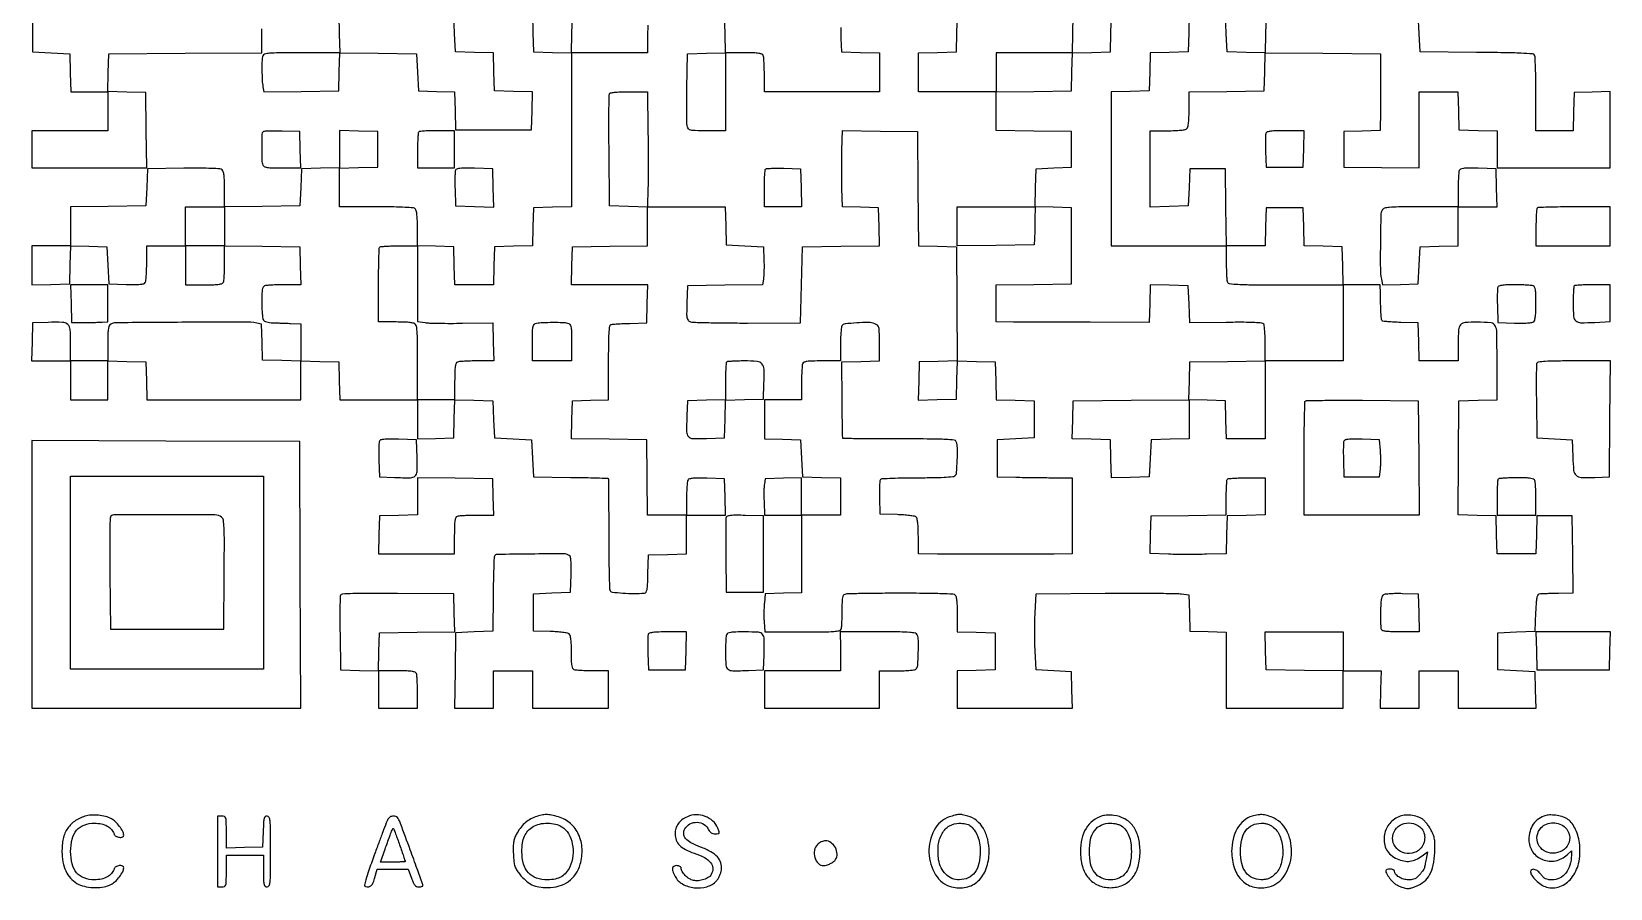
# Model space of a CAD drawing. Extents: x 179 to 1071, y 112 to 1107.
# Drawn here: x 179 to 1071, y 112 to 596 of the extents above; entities that cross this region are included whole.
import ezdxf

# ---------------------------------------------------------------- set-up
doc = ezdxf.new("R2010")
doc.units = 0

msp = doc.modelspace()

# ---------------------------------------------------------------- linework, layer by layer
for points in [[(461.933016, 605.933016), (462.216508, 595.216508), (462.5, 584.5), (473.25, 584.216168), (484, 583.932337), (484, 540.5), (484, 497.067663), (473.25, 496.783832), (462.5, 496.5), (462.216508, 485.783492), (461.933016, 475.066984), (451.216508, 474.783492), (440.5, 474.5), (440.216168, 463.75), (439.932337, 453), (429, 453), (418.067663, 453), (417.783832, 463.75), (417.5, 474.5), (407.25, 474.784983), (397, 475.069966), (397, 484.834983, 0.00874), (396.925625, 489.089346, 0.018513), (396.688556, 492.377065, 0.019392), (396.327709, 494.800997, 0.150838), (395.8, 495.8, 0.175156), (394.538104, 496.391927, 0.00933), (390.045513, 496.721154, 0.010454), (383.593081, 496.937931, 0.003169), (373.8, 497), (353, 497), (353, 507.966168), (353, 518.932337), (363.75, 519.216168), (374.5, 519.5), (374.5, 529.5), (374.5, 539.5), (363.75, 539.783832), (353, 540.067663), (353, 529.567663), (353, 519.067663), (342.25, 518.783832), (331.5, 518.5), (331, 508), (330.5, 497.5), (309.25, 497.230112), (288, 496.960225), (288, 506.857668, 0.007409), (287.929675, 511.603537, 0.023635), (287.686311, 514.762194, 0.033446), (287.278781, 516.869599, 0.1563), (286.62212, 517.89865, 0.155745), (285.27761, 518.441468, 0.008655), (280.705807, 518.70418, 0.010005), (274.276081, 518.833319, 0.003345), (264.87212, 518.771094), (244.5, 518.5), (244, 508), (243.5, 497.5), (222.25, 497.230112), (201, 496.960225), (201, 485.980112), (201, 475), (190, 475), (179, 475), (179, 463.966168), (179, 452.932337), (189.75, 453.216168), (200.5, 453.5), (200.784183, 464.284606), (201.068365, 475.069211), (211.284183, 474.784606), (221.5, 474.5), (222, 464), (222.5, 453.5), (232.417355, 453.211769, 0.006827), (237.195195, 453.138177, 0.023663), (240.282937, 453.278982, 0.033714), (242.294865, 453.604266, 0.19692), (243.152042, 454.211769, 0.115445), (243.475649, 455.139851, 0.007585), (243.733781, 457.985645, 0.010675), (243.919286, 461.421391, 0.007755), (243.984687, 465.25), (244, 475), (255, 475), (266, 475), (266, 464), (266, 453), (276.393011, 453, 0.005351), (281.960143, 453.059586, 0.030363), (284.913621, 453.30265, 0.063068), (286.601595, 453.76761, 0.205218), (287.393011, 454.581787, 0.072071), (287.632119, 455.638569, 0.005899), (287.821697, 458.471367, 0.007818), (287.955696, 461.871491, 0.005938), (288, 465.601675), (288, 475.039775), (309.25, 474.769888), (330.5, 474.5), (330.783832, 463.75), (331.067663, 453), (321.615619, 453, 0.00593), (317.880092, 452.955696, 0.007809), (314.475463, 452.821697, 0.005887), (311.638889, 452.632128, 0.0721), (310.581787, 452.393011, 0.190061), (309.785864, 451.663266, 0.071459), (309.315682, 450.197627, 0.035402), (309.070745, 447.679954, 0.006995), (309.015313, 443.143011, 0.009521), (309.086359, 439.729884, 0.012559), (309.288396, 436.624584, 0.010019), (309.571846, 434.061101, 0.108977), (309.923453, 433.089615, 0.138758), (310.563693, 432.515865, 0.042405), (311.787419, 432.040986, 0.037149), (313.366603, 431.702499, 0.026998), (315.158141, 431.553638, -0.000805), (317.228709, 431.490407, -0.000375), (319.913641, 431.40207, -0.000372), (322.73135, 431.30515, -0.00052), (325.25, 431.214023), (331, 431), (331, 420.466168), (331, 409.932337), (320.25, 410.216168), (309.5, 410.5), (309.215811, 420.678054), (308.931622, 430.856108), (306.215811, 431.362379, 0.046761), (299.500846, 431.974092, 0.000859), (263.804921, 431.81967, 0.000362), (226.516533, 431.567276, 0.121317), (223.75, 430.863965, 0.156905), (222.836139, 429.919862, 0.074801), (222.317345, 428.292043, 0.034272), (222.061068, 425.473827, 0.005542), (222, 419.964816), (222, 410), (211.5, 410), (201, 410), (201, 419.964816, 0.018261), (200.715759, 427.745043, 0.189805), (199.354446, 430.576308, 0.180768), (196.394003, 431.792504, 0.016288), (188.243181, 431.788833), (179.5, 431.5), (179.216168, 420.75), (178.932337, 410), (189.966168, 410), (201, 410), (201, 399), (201, 388), (211.5, 388), (222, 388), (222, 399.033832), (222, 410.067663), (232.75, 409.783832), (243.5, 409.5), (243.783832, 398.75), (244.067663, 388), (287.533832, 388), (331, 388), (331, 399.033832), (331, 410.067663), (341.75, 409.783832), (352.5, 409.5), (352.783832, 398.75), (353.067663, 388), (375.033832, 388), (397, 388), (397, 376.965017), (397, 365.930034), (407.25, 366.215017), (417.5, 366.5), (417.784171, 377.283485), (418.068343, 388.06697), (428.784171, 387.783485), (439.5, 387.5), (440, 377), (440.5, 366.5), (451, 366), (461.5, 365.5), (462, 355), (462.5, 344.5), (483.414282, 344.252384, -0.001613), (491.458792, 344.131188, -0.002619), (498.29212, 343.97038, -0.000395), (504.342878, 343.791482, -0.191037), (504.693248, 343.640085, -0.195791), (504.842618, 343.285515, -0.000187), (504.947117, 334.309265, -0.001812), (505.023944, 324.256515, -0.001106), (505.045373, 312.387701, 0.002429), (505.09849, 300.456831, 0.003811), (505.272153, 290.201511, 0.00108), (505.510101, 281.29643, 0.134831), (505.835026, 280.234465, 0.229937), (507.093376, 279.456348, 0.008001), (512.983208, 278.949801, 0.015289), (519.356243, 278.699747, 0.019668), (525.216168, 278.879639, 0.241101), (526.132555, 279.432929, 0.093391), (526.682064, 280.857316, 0.03447), (527.001839, 283.674162, 0.004432), (527.216168, 289.75), (527.5, 300.5), (538.25, 300.783832), (549, 301.067663), (549, 312.033832), (549, 323), (560.034983, 323), (571.069966, 323), (570.784983, 333.25), (570.5, 343.5), (560.582645, 343.788231, 0.006827), (555.804805, 343.861823, 0.023663), (552.717063, 343.721018, 0.033714), (550.705135, 343.395734, 0.19692), (549.847958, 342.788231, 0.113964), (549.524772, 341.869999, 0.008157), (549.266219, 339.16123, 0.011132), (549.080746, 335.886984, 0.008167), (549.015313, 332.25), (549, 323), (538.019888, 323), (527.039775, 323), (526.769888, 344.25), (526.5, 365.5), (505.216371, 365.769986), (483.932742, 366.039971), (484.216371, 376.769986), (484.5, 387.5), (494.75, 387.784983), (505, 388.069966), (505, 409.066368, -0.002739), (505.056886, 419.450229, -0.011811), (505.270336, 425.620939, -0.011206), (505.598528, 429.68358, -0.286641), (506.25, 430.520692, -0.067493), (507.12299, 430.712587, -0.003711), (509.923437, 430.920678, -0.005698), (513.269871, 431.106101, -0.004131), (517, 431.239307), (526.5, 431.5), (526.783832, 442.25), (527.067663, 453), (505.5, 453), (483.932337, 453), (484.216168, 463.75), (484.5, 474.5), (505.75, 474.769888), (527, 475.039775), (527, 486.019888), (527, 497), (548.966168, 497), (570.932337, 497), (571.216168, 486.25), (571.5, 475.5), (582, 475), (592.5, 474.5), (592.748108, 467, -0.007634), (592.803444, 463.891684, -0.007426), (592.764794, 460.754244, -0.007356), (592.649308, 457.998453, -0.027246), (592.456503, 456.269767), (591.91679, 453.039533), (570.708395, 452.769767), (549.5, 452.5), (549.213656, 442.739067, 0.004035), (549.082314, 436.561383, 0.050094), (549.285832, 434.225782, 0.147748), (549.929746, 432.990136, 0.114834), (551.213656, 432.170159, 0.077712), (552.941581, 431.847546, 0.001645), (561.640886, 431.619768, 0.003769), (571.838204, 431.463241, 0.002527), (583.5, 431.431092), (613.5, 431.5), (614, 453), (614.5, 474.5), (636.283633, 474.769596), (658.067266, 475.039192), (657.783633, 485.769596), (657.5, 496.5), (647.340048, 496.783989), (637.180096, 497.067978), (636.840048, 507.463455, -0.005238), (636.7338, 512.243402, -0.002925), (636.699469, 518.062996, -0.002917), (636.733524, 523.94857, -0.004734), (636.838997, 528.949095), (637.177994, 540.039257), (658.338997, 539.769629), (679.5, 539.5), (679.763809, 507.283692), (680.027617, 475.067383), (690.763809, 474.783692), (701.5, 474.5), (701.763808, 442.283972), (702.027617, 410.067944), (691.263808, 409.783972), (680.5, 409.5), (680.215822, 398.715822), (679.931643, 387.931643), (690.715822, 388.215822), (701.5, 388.5), (701.784171, 399.283485), (702.068343, 410.06697), (712.784171, 409.783485), (723.5, 409.5), (723.783492, 398.783492), (724.066984, 388.066984), (734.783492, 387.783492), (745.5, 387.5), (745.5, 377), (745.5, 366.5), (735, 366), (724.5, 365.5), (724.5, 355), (724.5, 344.5), (735, 344.324274, 0.000788), (739.797094, 344.251555, 0.000454), (745.573437, 344.178349, 0.000454), (751.373532, 344.115378, 0.00076), (756.25, 344.074274), (767, 344), (767, 322.5), (767, 301), (756.75, 300.92567, -0.001348), (751.338843, 300.901015, -0.00038), (742.901562, 300.891724, -0.000383), (733.365995, 300.895771, -0.000404), (724, 300.914488, 0.000074), (714.597325, 300.939484, 0.000069), (704.951563, 300.962372, 0.000068), (696.366539, 300.980388, 0.00023), (690.75, 300.988818), (680, 301), (680, 310.877555, 0.00775), (679.92889, 315.465038, 0.021862), (679.689599, 318.661716, 0.027915), (679.30342, 320.855494, 0.163434), (678.695876, 321.837437, 0.131421), (677.740901, 322.277004, 0.010763), (675.000112, 322.687053, 0.013854), (671.65896, 323.019842, 0.010217), (667.945876, 323.209882), (658.5, 323.5), (658.210352, 332.910352, -0.008898), (658.162747, 336.579252, -0.012956), (658.262144, 339.812769, -0.008463), (658.458596, 342.478415, -0.175496), (658.793405, 343.193405, -0.185563), (659.585585, 343.545696, -0.002293), (665.243838, 343.811314, -0.006408), (671.851285, 344.006339, -0.004106), (679.526831, 344.071429, 0.003827), (688.148527, 344.13973, 0.008962), (694.590976, 344.355622, 0.006119), (699.472146, 344.66677, 0.155441), (700.693778, 345.160821, 0.203946), (701.613299, 346.94576, 0.009094), (702.004159, 354.027296, 0.01363), (702.071334, 360.957904, 0.087432), (701.404569, 364.388092, 0.280032), (700.235184, 365.2925, 0.015774), (695.472133, 365.677674, 0.010731), (687.245126, 365.90551, 0.001315), (669.23751, 365.970273, -0.000878), (657.111124, 366.003287, -0.001444), (646.853016, 366.078854, -0.000119), (637.659106, 366.175322, -0.196125), (637.369606, 366.297061, -0.193741), (637.247429, 366.583907, -0.000253), (637.126579, 372.808221, -0.002101), (637.023747, 379.800139, -0.001286), (636.958327, 388.046668), (636.843322, 409.5), (647.421661, 409.783832), (658, 410.067663), (658, 420.058583, 0.003895), (657.949418, 426.55166, 0.054245), (657.660283, 428.872118, 0.15464), (656.910921, 430.124524, 0.090604), (655.402241, 431.037168, 0.089758), (651.762346, 431.715644, 0.018421), (645.202153, 431.50834, 0.012933), (638.609669, 430.884866, 0.224944), (636.833314, 429.764536, 0.114529), (636.515762, 428.859726, 0.007956), (636.261917, 426.15427, 0.010974), (636.079668, 422.885292, 0.008023), (636.015313, 419.25), (636, 410), (625.606989, 410, 0.005351), (620.039857, 409.940414, 0.030363), (617.086379, 409.69735, 0.063068), (615.398405, 409.23239, 0.205218), (614.606989, 408.418213, 0.07203), (614.367894, 407.361889, 0.005915), (614.178303, 404.534475, 0.007831), (614.044305, 401.140776, 0.005951), (614, 397.418213), (614, 388), (603.5, 388), (593, 388), (593, 377.034983), (593, 366.069966), (603.25, 365.784983), (613.5, 365.5), (614, 355), (614.5, 344.5), (625.25, 344.216168), (636, 343.932337), (636, 333.466168), (636, 323), (625, 323), (614, 323), (614, 333.534983), (614, 344.069966), (603.757866, 343.784983), (593.515732, 343.5), (593.007866, 340.64126, 0.031966), (592.831672, 339.073399, 0.007638), (592.745831, 336.451093, 0.007819), (592.740363, 333.430664, 0.007664), (592.829004, 330.39126), (593.158008, 323), (603.579004, 323), (614, 323), (614, 301.034983), (614, 279.069966), (603.75, 278.784983), (593.5, 278.5), (593, 273.5, 0.013845), (592.832182, 271.172593, 0.007325), (592.746404, 268.279688, 0.007284), (592.745142, 265.31545, 0.011179), (592.838821, 262.75), (593.177642, 257), (614.481832, 257, 0.002055), (626.549959, 257.049604, 0.015963), (632.178772, 257.275685, 0.030178), (635.338979, 257.696571, 0.258446), (636.393011, 258.581787, 0.070701), (636.631706, 259.623534, 0.006434), (636.821697, 262.287222, 0.008233), (636.955664, 265.484808, 0.006352), (637, 268.974799, -0.006824), (637.063195, 273.605148, -0.03479), (637.312102, 276.167248, -0.070258), (637.783827, 277.656877, -0.191652), (638.581787, 278.393011, -0.08601), (639.825467, 278.638405, -0.000956), (648.42865, 278.821697, -0.00294), (658.377311, 278.956111, -0.001907), (669.881787, 279, -0.002052), (684.181064, 278.941307, -0.007646), (693.178895, 278.72981, -0.005675), (699.433418, 278.415933, -0.182979), (700.8, 277.8, -0.150842), (701.32772, 276.800954, -0.01939), (701.688563, 274.376818, -0.018512), (701.925628, 271.088767, -0.008739), (702, 266.833832), (702, 257.067663), (712.75, 256.783832), (723.5, 256.5), (723.5, 246), (723.5, 235.5), (712.75, 235.216168), (702, 234.932337), (702, 224.466168), (702, 214), (734.534983, 214), (767.069966, 214), (766.784983, 224.25), (766.5, 234.5), (756.5, 235), (746.5, 235.5), (746, 246.25, -0.007319), (745.844124, 251.143845, -0.004301), (745.79375, 257, -0.004301), (745.844124, 262.856155, -0.007319), (746, 267.75), (746.5, 278.5), (785.5, 278.793658, -0.001505), (800.748164, 278.862581, -0.002148), (814.282093, 278.82487, -0.001174), (825.724706, 278.71695, -0.032398), (828.715636, 278.487539), (832.931273, 277.88776), (833.215636, 267.69388), (833.5, 257.5), (843.75, 257.215017), (854, 256.930034), (854, 235.465017), (854, 214), (887, 214), (920, 214), (920, 224.5), (920, 235), (930.75, 235.00211), (941.5, 235.00422), (941.185662, 224.50211), (940.871323, 214), (951.935662, 214), (963, 214), (963, 224.5), (963, 235), (974, 235), (985, 235), (985, 224.5), (985, 214), (1007.034983, 214), (1029.069966, 214), (1028.784983, 224.25), (1028.5, 234.5), (1018, 235), (1007.5, 235.5), (1007.5, 246), (1007.5, 256.5), (1018, 257), (1028.5, 257.5), (1029, 268, -0.004118), (1029.351207, 274.28523, -0.041685), (1029.735515, 276.873959, -0.130105), (1030.396292, 278.114416, -0.189951), (1031.5, 278.643701, -0.010509), (1032.717964, 278.705516, -0.001338), (1035.341666, 278.776415, -0.001568), (1038.456681, 278.842476, -0.001304), (1041.769502, 278.893701), (1050.039005, 279), (1049.769502, 300.75), (1049.5, 322.5), (1039.5, 322.5), (1029.5, 322.5), (1029.216168, 311.75), (1028.932337, 301), (1018, 301), (1007.067663, 301), (1006.783832, 311.75), (1006.5, 322.5), (995.736192, 322.783972), (984.972383, 323.067944), (985.236192, 355.283972), (985.5, 387.5), (996.25, 387.783832), (1007, 388.067663), (1007, 409.425424, 0.003011), (1006.898961, 426.201687, 0.114222), (1006.008379, 429.848775, 0.257962), (1003.593659, 431.496944, 0.020984), (995.66448, 431.909946, 0.021827), (988.997011, 431.686028, 0.193554), (986.412501, 430.406825, 0.168142), (985.238479, 427.595967, 0.015622), (985, 419.964816), (985, 410), (974.033832, 410), (963.067663, 410), (962.783832, 420.75), (962.5, 431.5), (952.560598, 431.772735, -0.005103), (948.710893, 431.917699, -0.007801), (945.376729, 432.129521, -0.003444), (942.555841, 432.372536, -0.174895), (942.062331, 432.604335, -0.174373), (941.694292, 433.38585, -0.008212), (941.462677, 436.333159, -0.008696), (941.264525, 440.772269, -0.002012), (941.091064, 448.25), (941, 453), (930.533832, 453), (920.067663, 453), (919.783832, 463.75), (919.5, 474.5), (908.783492, 474.783492), (898.066984, 475.066984), (897.783492, 485.783492), (897.5, 496.5), (887, 496.5), (876.5, 496.5), (876.216168, 485.75), (875.932337, 475), (864.985671, 475), (854.039005, 475), (853.769502, 496.75), (853.5, 518.5), (843.5, 518.5), (833.5, 518.5), (833, 508), (832.5, 497.5), (821.75, 497.216168), (811, 496.932337), (811, 518.466168), (811, 540), (820.8, 540, 0.008695), (825.071747, 540.074295, 0.018472), (828.369558, 540.311224, 0.019349), (830.799696, 540.671932, 0.150969), (831.8, 541.2, 0.150894), (832.327864, 542.199565, 0.019373), (832.688651, 544.626174, 0.018496), (832.925659, 547.918248, 0.008721), (833, 552.180112), (833, 561.960225), (854.25, 562.230112), (875.5, 562.5), (875.78397, 573.263621), (876.06794, 584.027242), (908.577596, 583.763621), (941.087253, 583.5), (941.134542, 573, -0.001045), (941.146193, 568.171153, -0.000583), (941.141233, 562.289964, -0.000581), (941.122365, 556.340888, -0.000943), (941.090915, 551.284983), (941, 540.069966), (930.75, 539.784983), (920.5, 539.5), (920.5, 529.5), (920.5, 519.5), (941.75, 519.230112), (963, 518.960225), (963, 540.480112), (963, 562), (973.966168, 562), (984.932337, 562), (985.216168, 551.25), (985.5, 540.5), (996.25, 540.216168), (1007, 539.932337), (1007, 529.466168), (1007, 519), (1039, 519), (1071, 519), (1071, 540.534983), (1071, 562.069966), (1060.75, 561.784983), (1050.5, 561.5), (1050.216168, 550.75), (1049.932337, 540), (1039.466168, 540), (1029, 540), (1028.984687, 560.75, 0.003527), (1028.922027, 568.791815, 0.005383), (1028.743321, 575.767669, 0.002121), (1028.500907, 581.732005, 0.130993), (1028.18452, 582.735681, 0.238962), (1027.072768, 583.395763, 0.00522), (1020.607844, 583.759672, 0.007577), (1011.169199, 584.048944, 0.001803), (995.449832, 584.235681), (963.5, 584.5), (963, 595), (962.5, 605.5)], [(179.5, 605.5), (179.5, 595), (179.5, 584.5), (190, 584), (200.5, 583.5), (200.783832, 572.75), (201.067663, 562), (211.533832, 562), (222, 562), (222, 551), (222, 540), (200.5, 540), (179, 540), (179, 529.5), (179, 519), (211.519888, 519), (244.039775, 519), (243.769888, 540.25), (243.5, 561.5), (232.716515, 561.784171), (221.93303, 562.068343), (222.216515, 572.784171), (222.5, 583.5), (265.75, 583.760623), (309, 584.021245), (309.015313, 593.760623, -0.007663), (309.079923, 597.58392, -0.010572)], [(352.5, 605.5), (352.783832, 594.75), (353.067663, 584), (331.601219, 584, 0.001773), (318.730424, 583.954363, 0.01822), (313.416598, 583.722919, 0.045433), (310.629041, 583.242213, 0.255846), (309.574558, 582.23491, 0.070409), (309.164113, 579.796247, 0.007858), (309.105134, 574.148095, 0.00998), (309.249076, 568.444735, 0.033423), (309.666883, 564.730356), (310.16754, 561.960712), (331.33377, 562.230356), (352.5, 562.5), (352.784029, 573.269408), (353.068057, 584.038815), (374.784029, 583.769408), (396.5, 583.5), (397, 573), (397.5, 562.5), (407.716519, 562.215387), (417.933039, 561.930773), (418.216519, 551.215387), (418.5, 540.5), (440, 540.5), (461.5, 540.5), (461.783485, 551.215829), (462.06697, 561.931657), (451.283485, 562.215829), (440.5, 562.5), (440.216508, 573.216508), (439.933016, 583.933016), (429.216508, 584.216508), (418.5, 584.5), (418, 595), (417.5, 605.5)], [(527.079466, 599.626468, 0.001159), (527.046894, 594.75), (527, 584), (505.466168, 584), (483.932337, 584), (484.216168, 594.75), (484.5, 605.5)], [(636.153831, 598.251562, 0.00841), (636.120388, 595.109769, 0.008667), (636.19351, 592), (636.5, 584.5), (647.25, 584.216168), (658, 583.932337), (658, 572.966168), (658, 562), (625.5, 562), (593, 562), (593, 571.418213, 0.005951), (592.955695, 575.140776, 0.007831), (592.821697, 578.534475, 0.005915), (592.632106, 581.361889, 0.07203), (592.393011, 582.418213, 0.205218), (591.601595, 583.23239, 0.063068), (589.913621, 583.69735, 0.030363), (586.960143, 583.940414, 0.005351), (581.393011, 584), (571, 584), (571, 562), (571, 540), (560.519052, 540, -0.003689), (553.909746, 540.04877, -0.046635), (551.43623, 540.316854, -0.147729), (550.195751, 540.985695, -0.136351), (549.485341, 542.25, -0.054895), (549.275402, 543.840683, -0.002293), (549.178292, 549.567187, -0.003942), (549.14779, 556.365834, -0.002788), (549.216289, 564), (549.5, 583.5), (560.283485, 583.784171), (571.06697, 584.068343), (570.783485, 594.784171), (570.5, 605.5)], [(833.067663, 606), (832.783832, 595.25), (832.5, 584.5), (821.783492, 584.216508), (811.066984, 583.933016), (810.783492, 573.216508), (810.5, 562.5), (799.75, 562.216168), (789, 561.932337), (789, 518.466168), (789, 475), (821.5, 475), (854, 475), (854, 465.581787, 0.005951), (854.044305, 461.859224, 0.007831), (854.178303, 458.465525, 0.005915), (854.367894, 455.638111, 0.07203), (854.606989, 454.581787, 0.279562), (855.804405, 453.654033, 0.016522), (860.57718, 453.266892, 0.010731), (868.91322, 453.046481, 0.001243), (887.606989, 453), (920, 453), (920, 431.5), (920, 410), (898, 410), (876, 410), (876, 388), (876, 366), (865.033832, 366), (854.067663, 366), (853.783832, 376.75), (853.5, 387.5), (843.25, 387.784983), (833, 388.069966), (833, 377.068815), (833, 366.067663), (822.25, 365.783832), (811.5, 365.5), (811, 355), (810.5, 344.5), (799.784171, 344.216515), (789.068343, 343.93303), (788.784171, 354.716515), (788.5, 365.5), (777.716515, 365.784171), (766.93303, 366.068343), (767.216515, 376.784171), (767.5, 387.5), (800.216306, 387.763621), (832.932613, 388.027242), (833.216306, 398.763621), (833.5, 409.5), (854.75, 409.769888), (876, 410.039775), (875.984687, 419.769888, 0.007472), (875.921633, 423.587197, 0.010357), (875.743153, 427.005034, 0.007189), (875.49524, 429.838787, 0.116579), (875.183945, 430.736612, 0.231494), (874.156123, 431.366718, 0.011517), (870.094703, 431.659458, 0.011745), (863.985928, 431.814849, 0.002893), (853.949257, 431.776263), (833.5, 431.579303), (833, 442.039652), (832.5, 452.5), (821.784171, 452.783485), (811.068343, 453.06697), (810.784171, 442.436855), (810.5, 431.806739), (777, 431.839127, -0.000148), (763.459397, 431.856238, -0.000168), (750.476562, 431.880872, -0.000153), (739.44448, 431.908894, -0.000936), (733.75, 431.935757), (724, 432), (724, 442.480112), (724, 452.960225), (745.25, 453.230112), (766.5, 453.5), (766.5, 475), (766.5, 496.5), (756.25, 496.784983), (746, 497.069966), (745.913855, 489.784983, -0.001475), (745.868849, 486.73919, -0.001363), (745.804882, 483.611839, -0.001359), (745.732743, 480.826553, -0.004542), (745.663855, 479), (745.5, 475.5), (723.75, 475.230498), (702, 474.960995), (702, 485.980498), (702, 497), (723.966168, 497), (745.932337, 497), (746.216168, 507.75), (746.5, 518.5), (756.5, 519), (766.5, 519.5), (766.5, 529.5), (766.5, 539.5), (745.25, 539.769888), (724, 540.039775), (724, 551), (724, 561.960225), (745.25, 562.230112), (766.5, 562.5), (766.783492, 573.216508), (767.066984, 583.933016), (777.783492, 584.216508), (788.5, 584.5), (788.783832, 595.25), (789.067663, 606)]]:
    msp.add_lwpolyline(points, format="xyb")
for points in [[(767.230112, 605.25), (766.960225, 584), (745.480112, 584), (724, 584), (724, 573), (724, 562), (702, 562), (680, 562), (680, 572.966168), (680, 583.932337), (690.75, 584.216168), (701.5, 584.5), (701.783832, 595.25), (702.067663, 606)], [(876.5, 605.5), (876.215829, 594.716515), (875.931657, 583.93303), (865.215829, 584.216515), (854.5, 584.5), (854, 595), (853.5, 605.5)]]:
    msp.add_lwpolyline(points)
for points in [[(527.212814, 540.25, -0.001716), (527.301905, 531.132023, -0.001561), (527.332164, 521.721414, -0.001561), (527.306664, 513.305981, -0.005048), (527.215829, 507.716515), (526.931657, 496.93303), (516.215829, 497.216515), (505.5, 497.5), (505.235201, 528.490243, -0.00149), (505.168607, 540.460077, -0.00234), (505.19019, 550.747155, -0.000598), (505.261817, 559.729866, -0.089548), (505.453816, 560.740243, -0.248921), (506.146853, 561.343758, -0.028577), (508.253878, 561.708473, -0.022038), (511.481017, 561.93535, -0.006529), (516.431429, 562), (526.925628, 562)], [(309.699448, 539.366114, 0.193402), (309.114208, 537.994573, 0.004076), (309.015901, 530.475546, 0.006902), (309.080023, 523.256213, 0.086143), (309.606989, 520.581787, 0.205495), (310.399564, 519.767284, 0.062914), (312.091976, 519.302474, 0.030277), (315.054089, 519.059519, 0.005326), (320.641972, 519), (331.069966, 519), (330.784983, 529.25), (330.5, 539.5), (320.449448, 539.782781, 0.006672), (316.547259, 539.840477, 0.010046), (313.145783, 539.777033, 0.005301), (310.300668, 539.636532, 0.183378)], [(397.666667, 539.333333, 0.177413), (397.400114, 538.758552, 0.004912), (397.195833, 535.973958, 0.009526), (397.048294, 532.649913, 0.006327), (397, 528.833333), (397, 519), (407.5, 519), (418, 519), (418, 529.5), (418, 540), (408.166667, 540, 0.006327), (404.350087, 539.951706, 0.009526), (401.026042, 539.804167, 0.004912), (398.241448, 539.599886, 0.177413)], [(876.42719, 538.670857, 0.080952), (876.238236, 537.761419, 0.005495), (876.152581, 535.111648, 0.007759), (876.13413, 531.934715, 0.005737), (876.208575, 528.420857), (876.5, 519.5), (887, 519.5), (897.5, 519.5), (897.784983, 529.75), (898.069966, 540), (887.503598, 540, 0.006144), (882.349261, 539.93666, 0.023717), (879.157972, 539.706485, 0.035039), (877.151615, 539.321714, 0.24071)], [(418.442274, 517.710164, 0.081166), (418.248144, 516.773814, 0.005233), (418.158783, 513.980936, 0.007531), (418.137174, 510.634259, 0.005535), (418.210159, 506.924983), (418.5, 497.5), (429.284178, 497.215822), (440.068357, 496.931643), (439.784178, 507.715822), (439.5, 518.5), (429.232115, 518.785181, 0.005823), (424.049899, 518.868732, 0.025951), (421.012272, 518.724596, 0.043922), (419.172333, 518.376284, 0.236652)], [(613.783832, 507.75), (614.067663, 497), (603.533832, 497), (593, 497), (593, 507.333333, -0.006326), (593.050742, 511.343969, -0.009524), (593.20576, 514.83701, -0.00491), (593.420396, 517.763196, -0.177417), (593.700461, 518.367127, -0.182377), (594.297812, 518.637197, -0.005798), (597.000338, 518.778463, -0.010544), (600.240283, 518.841782, -0.007041), (603.950461, 518.783794), (613.5, 518.5)], [(985.619905, 517.451872, 0.071617), (985.375852, 516.377748, 0.006076), (985.182097, 513.544363, 0.007957), (985.045258, 510.143198, 0.006075), (985, 506.418213), (985, 497), (964.035184, 497, 0.001813), (951.289474, 496.953785, 0.019348), (946.115126, 496.715891, 0.050952), (943.376921, 496.19935, 0.200403), (942.073213, 495.136801, 0.118329), (941.326332, 492.281378, 0.002295), (941.08625, 476.973573, 0.004611), (941.059069, 462.452341, 0.042912), (941.641452, 456.216315), (942.23522, 452.932631), (952.36761, 453.216315), (962.5, 453.5), (963, 464), (963.5, 474.5), (974.25, 474.783832), (985, 475.067663), (985, 486.033832), (985, 497), (996.033832, 497), (1007.067663, 497), (1006.783832, 507.75), (1006.5, 518.5), (996.369905, 518.783659, 0.005077), (990.789027, 518.883234, 0.032748), (987.976461, 518.720524, 0.074653), (986.405548, 518.281886, 0.198307)], [(1029.666667, 496.333333, 0.178563), (1029.399803, 495.754503, 0.004516), (1029.195833, 492.827083, 0.009111), (1029.048276, 489.341612, 0.006022), (1029, 485.333333), (1029, 475), (1050, 475), (1071, 475), (1071, 486), (1071, 497), (1050.666667, 497, 0.003067), (1042.824141, 496.951899, 0.004867), (1036.110417, 496.804167, 0.001337), (1030.286622, 496.6037, 0.189293)], [(397, 453.613544), (397, 432.227088), (401.25, 431.642697, 0.02634), (403.822578, 431.426146, 0.003551), (409.245312, 431.294844, 0.00409), (415.679601, 431.237403, 0.003435), (422.5, 431.279153), (439.5, 431.5), (439.783832, 420.75), (440.067663, 410), (430.615619, 410, 0.00593), (426.880092, 409.955696, 0.007809), (423.475463, 409.821697, 0.005887), (420.638889, 409.632128, 0.0721), (419.581787, 409.393011, 0.205218), (418.76761, 408.601595, 0.063068), (418.30265, 406.913621, 0.030363), (418.059586, 403.960143, 0.005351), (418, 398.393011), (418, 388), (407.5, 388), (397, 388), (396.93983, 398.25, -0.001364), (396.925152, 402.921535, -0.000796), (396.931747, 408.523171, -0.000795), (396.956201, 414.132298, -0.001348), (396.996809, 418.828882, 0.008224), (396.97378, 423.339436, 0.017154), (396.777643, 426.847205, 0.017952), (396.447451, 429.452605, 0.133475), (395.934534, 430.578882, 0.151921), (394.881281, 431.263735, 0.03681), (392.822098, 431.684181, 0.024701), (389.693785, 431.930054, 0.007261), (384.877555, 432), (375, 432), (375, 452.833333, -0.002993), (375.048097, 460.867578, -0.004756), (375.195833, 467.742708, -0.001277), (375.396201, 473.712325, -0.189545), (375.666667, 474.333333, -0.178563), (376.245497, 474.600197, -0.004516), (379.172917, 474.804167, -0.009111), (382.658388, 474.951724, -0.006022), (386.666667, 475), (397, 475)], [(201.216168, 442.348654), (201.5, 431.697308), (208.5, 431.736407, 0.001183), (211.418349, 431.759615, 0.001111), (214.398438, 431.796993, 0.001105), (217.041311, 431.841857, 0.003835), (218.75, 431.887753), (222, 432), (222, 442.5), (222, 453), (211.466168, 453), (200.932337, 453)], [(1007.428774, 451.674983, 0.081576), (1007.239739, 450.759462, 0.005094), (1007.154817, 447.988533, 0.007418), (1007.136181, 444.669392, 0.005431), (1007.210159, 440.986027), (1007.5, 431.622087), (1016.955148, 431.358856, 0.009479), (1020.890294, 431.323927, 0.016315), (1024.164352, 431.463843, 0.014932), (1026.70852, 431.732474, 0.140327), (1027.705148, 432.170257, 0.161462), (1028.299991, 433.123468, 0.028315), (1028.686102, 435.231747, 0.022583), (1028.927309, 438.264832, 0.00855), (1029, 442.515456, 0.006325), (1028.937985, 447.417502, 0.033385), (1028.690975, 450.093468, 0.068138), (1028.221211, 451.640217, 0.195813), (1027.418213, 452.393011, 0.071017), (1026.373035, 452.631799, 0.006311), (1023.672131, 452.821697, 0.008138), (1020.429836, 452.955671, 0.006256), (1016.886828, 453, 0.00776), (1012.608242, 452.933591, 0.027044), (1009.856159, 452.698783, 0.040259), (1008.104992, 452.30781, 0.229995)], [(1050.666667, 452.333333, 0.17604), (1050.400473, 451.763307, 0.005394), (1050.195833, 449.131169, 0.010012), (1050.048314, 445.979912, 0.006689), (1050, 442.368517, 0.017724), (1050.255816, 435.154068, 0.199394), (1051.513227, 432.644681, 0.178397), (1054.25107, 431.615471, 0.013692), (1062.25, 431.782559), (1071, 432.205232), (1071, 442.602616), (1071, 453), (1061.166667, 453, 0.006327), (1057.350087, 452.951706, 0.009526), (1054.026042, 452.804167, 0.004912), (1051.241448, 452.599886, 0.177413)], [(481.75, 431.369714, -0.133542), (483.013227, 430.634057, -0.144985), (483.681309, 429.381438, -0.046747), (483.950532, 426.911711, -0.003789), (484, 420.383369), (484, 410), (473, 410), (462, 410), (462, 420.430449, -0.003613), (462.047728, 427.03584, -0.047478), (462.314316, 429.464347, -0.155954), (462.985053, 430.653292, -0.140275), (464.25, 431.294267, -0.036864), (467.752657, 431.704483, -0.009645), (473.413133, 431.838101, -0.008387), (479.032139, 431.768076, -0.058216)], [(571.666667, 409.333333, 0.178489), (571.399823, 408.754766, 0.004541), (571.195833, 405.837021, 0.009138), (571.048278, 402.362473, 0.006042), (571, 398.367165), (571, 388.067663), (560.25, 387.783832), (549.5, 387.5), (549.204946, 379, 0.009619), (549.065344, 369.971409, 0.179386), (550.048609, 367.349379, 0.210395), (552.4457, 366.214168, 0.013848), (560.277755, 366.215323), (570.5, 366.5), (570.783492, 377.216508), (571.066984, 387.933016), (581.783492, 388.216508), (592.5, 388.5), (592.788833, 397.243181, 0.01597), (592.797608, 405.327865, 0.173655), (591.623445, 408.313137, 0.194582), (588.884026, 409.697171, 0.020868), (581.631483, 410, 0.006689), (578.020088, 409.951686, 0.010012), (574.868831, 409.804167, 0.005394), (572.236693, 409.599527, 0.17604)], [(1029.447199, 408.723, 0.088003), (1029.255956, 407.733152, 0.001312), (1029.180843, 401.807175, 0.003516), (1029.16003, 394.911562, 0.002311), (1029.228584, 386.973), (1029.5, 366.5), (1039.5, 366), (1049.5, 365.5), (1049.78602, 355.765906, 0.018563), (1050.288309, 348.223421, 0.181953), (1051.69017, 345.419268, 0.179528), (1054.602547, 344.215405, 0.01798), (1062.259538, 344.209712), (1070.5, 344.5), (1070.763664, 377.25), (1071.027329, 410), (1050.48228, 410, 0.002749), (1040.200895, 409.943472, 0.01241), (1034.20111, 409.728498, 0.012788), (1030.313257, 409.392499, 0.280154)], [(962.763853, 355.25), (963.027706, 323), (952.763853, 322.926805, -0.00126), (944.527276, 322.888824, -0.000694), (934.455126, 322.881746, -0.00058), (922.339842, 322.904102, -0.000334), (907.75, 322.957682), (898, 323), (898, 354.833333, -0.002001), (898.049029, 367.086392, -0.003231), (898.199888, 377.515513, -0.000593), (898.402981, 386.698691, -0.192864), (898.680468, 387.347135, -0.194926), (899.328722, 387.621499, -0.000608), (908.434599, 387.750224, -0.003285), (918.778546, 387.815907, -0.002034), (930.930468, 387.763802), (962.5, 387.5)], [(375.442274, 364.710164, 0.081166), (375.248144, 363.773814, 0.005233), (375.158783, 360.980936, 0.007531), (375.137174, 357.634259, 0.005535), (375.210159, 353.924983), (375.5, 344.5), (384, 344.204946, 0.009619), (393.028591, 344.065344, 0.179386), (395.650621, 345.048609, 0.210395), (396.785832, 347.4457, 0.013848), (396.784677, 355.277755), (396.5, 365.5), (386.232115, 365.785181, 0.005823), (381.049899, 365.868732, 0.025951), (378.012272, 365.724596, 0.043922), (376.172333, 365.376284, 0.236652)], [(920.44275, 364.711405, 0.081149), (920.248444, 363.774362, 0.00524), (920.158923, 360.981301, 0.007536), (920.137209, 357.634347, 0.00554), (920.210159, 353.924983), (920.5, 344.5), (930.5, 344.5), (940.5, 344.5), (941.08534, 348.886315, 0.022863), (941.269448, 350.99849, 0.010307), (941.326793, 353.780045, 0.01018), (941.266834, 356.724741, 0.013684), (941.08534, 359.386315), (940.5, 365.5), (930.732592, 365.786422, 0.006215), (925.820487, 365.869374, 0.027145), (922.9185, 365.724677, 0.046335), (921.158442, 365.373938, 0.232847)], [(397, 333.553719), (397, 323.067663), (386.25, 322.783832), (375.5, 322.5), (375.216168, 311.75), (374.932337, 301), (396.466168, 301), (418, 301), (418, 311.393011, -0.005351), (418.059586, 316.960143, -0.030363), (418.30265, 319.913621, -0.063068), (418.76761, 321.601595, -0.205218), (419.581787, 322.393011, -0.072102), (420.638915, 322.632129, -0.005887), (423.475801, 322.821697, -0.007809), (426.880803, 322.955696, -0.005929), (430.616771, 323), (440.069966, 323), (439.784983, 333.25), (439.5, 343.5), (418.25, 343.769888), (397, 344.039775)], [(876, 333.533832), (876, 323.067663), (865.25, 322.783832), (854.5, 322.5), (854.217057, 311.837601), (853.934114, 301.175203), (842.896523, 300.837601, -0.004776), (837.911622, 300.732779, -0.002919), (832.027905, 300.699624, -0.002925), (826.198828, 300.734914, -0.005192), (821.396568, 300.841971), (810.934202, 301.183942), (811.217101, 311.841971), (811.5, 322.5), (832.75, 322.769888), (854, 323.039775), (854, 332.853221, -0.006339), (854.048294, 336.662176, -0.009543), (854.195833, 339.9798, -0.004928), (854.400127, 342.75872, -0.177365), (854.666667, 343.333333, -0.178563), (855.245497, 343.600197, -0.004516), (858.172917, 343.804167, -0.009111), (861.658388, 343.951724, -0.006022), (865.666667, 344), (876, 344)], [(1007.666667, 343.333333, 0.177413), (1007.400114, 342.758552, 0.004912), (1007.195833, 339.973958, 0.009526), (1007.048294, 336.649913, 0.006327), (1007, 332.833333), (1007, 323), (1018, 323), (1029, 323), (1029, 331.918213, 0.006277), (1028.955669, 335.449196, 0.008159), (1028.821697, 338.68135, 0.006338), (1028.631778, 341.373807, 0.070946), (1028.393011, 342.418213, 0.199759), (1027.624187, 343.225925, 0.066055), (1026.020372, 343.693741, 0.032092), (1023.231606, 343.939041, 0.005893), (1018.059678, 344, 0.006396), (1014.284117, 343.951702, 0.009619), (1010.994614, 343.804167, 0.005003), (1008.240534, 343.599816, 0.177151)], [(223.453816, 321.740243, 0.089548), (223.261817, 320.729866, 0.000598), (223.19019, 311.747155, 0.00234), (223.168607, 301.460077, 0.00149), (223.235201, 289.490243), (223.5, 258.5), (255.5, 258.5), (287.5, 258.5), (287.765726, 289.5, 0.001225), (287.879013, 308.006621, 0.012082), (287.71941, 315.793845, 0.024457), (287.315418, 320.099227, 0.201729), (286.324597, 321.75, 0.157681), (282.495237, 323.016106, 0.001671), (254.221233, 323.106234, 0.001077), (225.335041, 323.03952, 0.309316)], [(571.460699, 321.75818, 0.087787), (571.264261, 320.743783, 0.001376), (571.184809, 314.817509, 0.003604), (571.161015, 307.914021, 0.002374), (571.228584, 299.973), (571.5, 279.5), (582, 279.5), (592.5, 279.5), (592.5, 301), (592.5, 322.5), (582.232115, 322.785181, 0.006024), (577.155199, 322.864994, 0.024688), (574.079318, 322.724352, 0.038626), (572.174323, 322.392889, 0.243366)], [(440.460957, 299.713523, 0.079451), (440.274381, 298.770289, 0.001069), (440.069061, 292.834597, 0.003012), (439.887016, 285.944457, 0.001972), (439.75634, 278), (439.5, 257.5), (429, 257), (418.5, 256.5), (418.230112, 235.25), (417.960225, 214), (428.980112, 214), (440, 214), (440, 224.5), (440, 235), (451, 235), (462, 235), (462, 224.5), (462, 214), (483.5, 214), (505, 214), (505, 224.5), (505, 235), (496.081787, 235, -0.006277), (492.550804, 235.044331, -0.008159), (489.31865, 235.178303, -0.006338), (486.626193, 235.368222, -0.070946), (485.581787, 235.606989, -0.195813), (484.778789, 236.359783, -0.068138), (484.309025, 237.906532, -0.033385), (484.062015, 240.582498, -0.006325), (484, 245.484544, 0.008505), (483.927386, 249.753213, 0.022826), (483.685644, 252.781358, 0.029015), (483.29689, 254.878173, 0.160543), (482.695876, 255.837437, 0.131421), (481.740901, 256.277004, 0.010763), (479.000112, 256.687053, 0.013854), (475.65896, 257.019842, 0.010217), (471.945876, 257.209882), (462.5, 257.5), (462.5, 268), (462.5, 278.5), (473, 279), (483.5, 279.5), (483.788231, 289.417355, 0.006803), (483.862102, 294.198529, 0.023727), (483.721431, 297.281172, 0.033896), (483.39626, 299.285753, 0.199357), (482.788231, 300.133611, 0.139732), (479.538847, 301.058989, 0.002425), (460.987475, 300.964842, 0.001434), (441.88246, 300.72043, 0.309687)], [(353.434825, 277.690751, 0.088201), (353.248346, 276.723524, 0.001254), (353.177208, 270.797702, 0.003436), (353.159128, 263.909309, 0.002252), (353.228584, 255.973), (353.5, 235.5), (364.25, 235.216168), (375, 234.932337), (375, 224.466168), (375, 214), (386, 214), (397, 214), (397, 222.918213, 0.006277), (396.955669, 226.449196, 0.008159), (396.821697, 229.68135, 0.006338), (396.631778, 232.373807, 0.070946), (396.393011, 233.418213, 0.205485), (395.600474, 234.232706, 0.062919), (393.908208, 234.697521, 0.03028), (390.946379, 234.940479, 0.005326), (385.359179, 235), (374.932337, 235), (375.216168, 245.75), (375.5, 256.5), (396.783629, 256.769986), (418.067258, 257.039971), (417.783629, 267.769986), (417.5, 278.5), (385.70624, 278.717752, 0.001676), (369.653474, 278.773895, 0.00799), (360.482501, 278.628675, 0.00578), (354.357261, 278.362835, 0.295544)], [(962.783832, 267.75), (963.067663, 257), (952.640821, 257, -0.00628), (947.573325, 257.063651, -0.023847), (944.416011, 257.293925, -0.034974), (942.42458, 257.677759, -0.240498), (941.70593, 258.32395, -0.077439), (941.511884, 259.226218, -0.005429), (941.391495, 261.818325, -0.007586), (941.328126, 264.926847, -0.005637), (941.348942, 268.36053, -0.008361), (941.494775, 272.640834, -0.029485), (941.796132, 275.376083, -0.046789), (942.26938, 277.139469, -0.1602), (943, 278.055243, -0.117185), (944.031666, 278.427605, -0.011309), (946.703125, 278.669919, -0.013884), (949.943633, 278.799846, -0.010538), (953.5, 278.768663), (962.5, 278.5)], [(527.428774, 255.674983, 0.081654), (527.239658, 254.758353, 0.005045), (527.154817, 251.970602, 0.007376), (527.136178, 248.631743, 0.005394), (527.210159, 244.924983), (527.5, 235.5), (538, 235.5), (548.5, 235.5), (548.783832, 246.25), (549.067663, 257), (538.502447, 257, 0.006163), (533.358283, 256.936587, 0.023613), (530.163994, 256.706615, 0.034632), (528.151549, 256.323077, 0.241229)], [(571.606989, 255.418213, 0.070903), (571.368235, 254.374278, 0.006355), (571.178303, 251.686947, 0.008172), (571.044332, 248.460948, 0.00629), (571, 244.937265, 0.018396), (571.247889, 238.202118, 0.216958), (572.475084, 235.960401, 0.161461), (575.164284, 235.06185, 0.009253), (584, 235.204946), (592.5, 235.5), (592.795054, 244, 0.009652), (592.932406, 252.921142, 0.172963), (591.974169, 255.575505, 0.208519), (589.614895, 256.775922, 0.014882), (582.087937, 257, 0.005765), (576.828545, 256.939362, 0.031694), (574.003282, 256.694582, 0.065386), (572.380901, 256.227398, 0.201)], [(636.005865, 248.25, -0.001027), (636.04936, 244.734939, -0.001212), (636.07562, 241.409375, -0.001058), (636.085045, 238.601305, -0.007648), (636.066053, 237.25), (636, 235), (614.5, 235), (593, 235), (593, 224.5), (593, 214), (625.5, 214), (658, 214), (658, 224.5), (658, 235), (667.8, 235, 0.008695), (672.071747, 235.074295, 0.018472), (675.369558, 235.311224, 0.019349), (677.799696, 235.671932, 0.150969), (678.8, 236.2, 0.182186), (679.648595, 238.075108, 0.008428), (679.98781, 245.18065, 0.012209), (680.032511, 252.131964, 0.087326), (679.393011, 255.418213, 0.258867), (678.33644, 256.304141, 0.029904), (675.155152, 256.724494, 0.015859), (669.489924, 256.95046, 0.002037), (657.332823, 257), (635.879624, 257)], [(209.036535, 152.877046, 0.081197), (203.092932, 149.968946, 0.102564), (198.933523, 145.497917, 0.092989), (196.633661, 139.377587, 0.056174), (196.153962, 131.622213, 0.043647), (196.982441, 125.643458, 0.070307), (198.816383, 120.848637, 0.079368), (201.705836, 117.156983, 0.074468), (205.660762, 114.453416, 0.06822), (209.829866, 113.096111, 0.043226), (214.926753, 112.625288, 0.043636), (219.930066, 113.03397, 0.079911), (223.794223, 114.34978, 0.06837), (226.200769, 116.083189, 0.039093), (228.59798, 118.751621, 0.038678), (230.441693, 121.587678, 0.124674), (230.996262, 123.75, 0.309569), (230.291512, 124.785824, 0.126694), (228.516103, 125.001511, 0.099942), (226.547519, 124.3264, 0.185554), (225.508279, 123.026085, -0.105962), (224.08797, 120.536625, -0.08529), (221.669117, 118.616245, -0.073405), (218.398706, 117.406461, -0.051987), (214.5, 117, -0.088447), (208.650419, 118.042917, -0.129993), (204.396231, 121.025162, -0.115296), (201.846607, 126.028621, -0.060498), (201, 133, -0.060498), (201.846607, 139.971379, -0.115296), (204.396231, 144.974838, -0.129993), (208.650419, 147.957083, -0.088447), (214.5, 149, -0.051987), (218.398706, 148.593539, -0.073405), (221.669117, 147.383755, -0.08529), (224.08797, 145.463375, -0.105962), (225.508279, 142.973915, 0.185554), (226.547519, 141.6736, 0.099942), (228.516103, 140.998489, 0.126694), (230.291512, 141.214176, 0.309569), (230.996262, 142.25, 0.123827), (230.456077, 144.370925, 0.037311), (228.645681, 147.193038, 0.038018), (226.32643, 149.832214, 0.074282), (224.061456, 151.46822, 0.057629), (220.708505, 152.738394, 0.038392), (216.65506, 153.435195, 0.038426), (212.548649, 153.503692, 0.058281)], [(284, 133), (284, 113), (286.5, 113, 0.104331), (287.950811, 113.306062, 0.224677), (288.680556, 114.15, 0.064117), (288.955995, 116.064536, 0.003707), (289, 122), (289, 131), (299.5, 131), (310, 131), (310, 122, 0.004487), (310.049067, 116.532834, 0.050222), (310.305556, 114.375, 0.168559), (310.915397, 113.386209, 0.17273), (312, 113, 0.286287), (313.1449, 113.714064, 0.089188), (313.725, 115.75, 0.023375), (313.960377, 120.192962, 0.001547), (314, 133, 0.001583), (313.959794, 145.701619, 0.022857), (313.725487, 150.200368, 0.083947), (313.159711, 152.283157, 0.292447), (312.038933, 153, 0.178333), (310.977452, 152.608971, 0.154511), (310.345846, 151.597702, 0.04962), (310.012871, 149.431657, 0.005091), (309.788933, 144.25), (309.5, 135.5), (299.25, 135.215017), (289, 134.930034), (289, 143.965017, 0.003684), (288.956076, 149.925856, 0.063889), (288.680824, 151.846502, 0.224551), (287.950864, 152.692806, 0.104705), (286.5, 153), (284, 153)], [(379.968843, 150.75, 0.013186), (379.332445, 149.190695, 0.000658), (377.38743, 144.020312, 0.001059), (375.096937, 137.867541, 0.000766), (372.568849, 131, 0.003157), (369.318072, 121.950923, 0.017195), (367.758835, 116.983959, 0.026084), (367.093377, 113.974711, 0.397653), (367.63698, 113.165426, 0.098025), (369.466328, 113.116163, 0.153185), (370.857818, 113.827389, 0.101624), (371.966924, 115.47769, 0.029054), (372.974511, 118.408964), (374.259922, 123), (383.029531, 123), (391.799139, 123), (393.597114, 118, 0.016374), (394.625424, 115.409985, 0.069155), (395.494787, 113.988122, 0.118517), (396.457763, 113.259108, 0.103381), (397.697544, 113, 0.034239), (398.579451, 113.060462, 0.052256), (399.323654, 113.243622, 0.067998), (399.835667, 113.511173, 0.242992), (400, 113.829351, 0.086186), (399.834729, 114.781034, 0.000506), (396.797352, 123.235412, 0.001797), (392.904656, 133.915647, 0.000688), (387.414226, 148.75, 0.021132), (386.497138, 150.93057, 0.079421), (385.66325, 152.15239, 0.120288), (384.690444, 152.781403, 0.083834), (383.395853, 153, 0.066915), (382.292772, 152.851711, 0.078587), (381.332282, 152.418036, 0.078329), (380.55012, 151.70771, 0.065917)], [(463.655189, 152.541351, 0.047874), (460.299575, 150.969083, 0.052082), (457.405789, 148.823897, 0.050029), (454.925908, 146.046331, 0.038797), (452.801396, 142.591301, 0.036355), (451.818852, 140.274299, 0.045773), (451.27215, 138.010014, 0.035866), (451.070749, 135.283286, 0.013121), (451.164441, 131.414691, 0.013059), (451.482118, 127.274069, 0.049911), (452.001849, 124.741755, 0.063601), (452.943514, 122.684157, 0.030891), (454.62175, 120.32339, 0.040166), (458.151978, 116.609471, 0.069321), (461.683512, 114.234462, 0.071451), (465.652292, 112.95895, 0.045412), (470.5, 112.582308, 0.066186), (476.991944, 113.532953, 0.086021), (482.397324, 116.138717, 0.09), (486.436167, 120.300054, 0.080183), (488.955994, 125.781055, 0.078581), (489.962853, 134.570246, 0.096973), (488.037162, 142.573575, 0.105242), (483.420393, 148.785039, 0.108734), (476.724381, 152.48921, 0.017817), (472.62774, 153.548538, 0.053406), (469.75789, 153.867535, 0.059828), (467.069127, 153.555531, 0.026872)], [(549.5, 152.649726, 0.051648), (546.439879, 150.842861, 0.07788), (544.269047, 148.643082, 0.084206), (542.986094, 146.022818, 0.071949), (542.545455, 142.976498, 0.091351), (543.197408, 139.437895, 0.103783), (545.059157, 136.541091, 0.08093), (548.347103, 134.137541, 0.036029), (553.309702, 132.052789, -0.037513), (559.180581, 129.565976, -0.1042), (562.637552, 126.751464, -0.161272), (563.83278, 123.576476, -0.1337), (563.021109, 120.039442, -0.129782), (561.506754, 118.412323, -0.060279), (558.880057, 117.166909, -0.057066), (555.806036, 116.517092, -0.073057), (552.920197, 116.665961, -0.093453), (550.628065, 117.591476, -0.05475), (548.318403, 119.457357, -0.05591), (546.562617, 121.672696, -0.140535), (546, 123.634859, 0.168371), (545.813561, 124.172818, 0.101284), (545.292172, 124.613486, 0.076532), (544.490336, 124.903496, 0.048608), (543.5, 125, 0.113623), (541.841812, 124.618256, 0.243845), (541.079825, 123.594595, 0.130981), (541.258088, 121.798805, 0.029465), (542.516927, 118.967267, 0.149505), (546.733988, 114.653487, 0.097849), (553.417069, 112.550623, 0.09594), (560.516647, 113.130698, 0.136791), (565.897103, 116.390471, 0.054606), (566.803913, 117.595568, 0.029943), (567.651609, 119.2394, 0.029479), (568.320751, 121.031756, 0.041282), (568.686663, 122.700565, 0.107185), (568.374409, 126.584567, 0.112494), (566.477768, 129.913898, 0.08212), (562.754451, 132.833853, 0.034059), (556.931741, 135.526083, -0.028853), (551.522096, 137.959351, -0.094625), (548.461416, 140.379546, -0.164026), (547.410127, 142.952562, -0.145048), (548.059488, 145.785055, -0.144954), (550.933768, 148.569079, -0.13117), (554.979546, 149.476747, -0.132345), (558.91219, 148.245929, -0.148619), (561.487128, 145.245566, 0.066462), (562.098222, 144.241861, 0.088218), (562.903716, 143.542209, 0.08299), (563.940913, 143.135602, 0.05205), (565.239996, 143, 0.020275), (566.967025, 143.070059, 0.27023), (567.468568, 143.419806, 0.196917), (567.499845, 144.112135, 0.010927), (566.710826, 146.173468, 0.11179), (563.922272, 150.162641, 0.094824), (559.527084, 152.851212, 0.093466), (554.391384, 153.751363, 0.104702)], [(697.5, 152.503716, 0.189598), (688.896264, 145.058848, 0.12957), (685.978985, 132.314585, 0.13015), (689.725237, 119.829776, 0.191646), (698.78926, 113.056746, 0.116714), (706.969309, 112.805894, 0.137845), (713.830208, 116.340187, 0.122881), (718.377412, 123.332215, 0.082331), (719.978038, 132.782119, 0.057337), (719.180141, 139.937374, 0.076938), (716.768307, 145.990315, 0.087556), (712.952516, 150.453, 0.104818), (708.056846, 153.000752, 0.020052), (705.019922, 153.714614, 0.059525), (702.889581, 153.867969, 0.056344), (700.719483, 153.518614, 0.016597)], [(783.913572, 153.088032, 0.086426), (778.650359, 150.333908, 0.091742), (774.75481, 146.009792, 0.082486), (772.384573, 140.172893, 0.05534), (771.588235, 133, 0.067746), (772.73895, 124.546135, 0.105621), (776.127202, 118.054274, 0.118766), (781.529389, 114.007879, 0.101965), (788.5, 112.571429, 0.100519), (795.486579, 113.990328, 0.121087), (800.839428, 117.990168, 0.106894), (804.168852, 124.462854, 0.06562), (805.294118, 133, 0.060865), (804.319771, 140.974537, 0.096662), (801.425148, 147.189339, 0.109148), (796.71446, 151.360693, 0.095532), (790.453823, 153.413392, 0.024598), (788.750506, 153.545075, 0.019421), (786.901672, 153.52498, 0.019818), (785.183275, 153.371055, 0.045208)], [(868.619302, 152.965577, 0.103791), (863.880689, 150.390624, 0.085403), (860.183932, 145.964093, 0.075144), (857.837242, 140.009431, 0.056409), (857.043924, 133, 0.081055), (858.606716, 123.423047, 0.123532), (863.125638, 116.362541, 0.139424), (869.985303, 112.80368, 0.116663), (878.21074, 113.056746, 0.186345), (886.895991, 119.409234, 0.12512), (890.830747, 131.208091, 0.122123), (888.689482, 143.674586, 0.174384), (881.03811, 151.75, 0.03301), (877.736723, 153.149943, 0.059444), (874.868875, 153.780176, 0.060861), (871.979616, 153.710819, 0.036352)], [(951.5, 152.634753, 0.056097), (948.282385, 150.69222, 0.067429), (945.796185, 148.183627, 0.069335), (944.117206, 145.166539, 0.06437), (943.272807, 141.727979, 0.064089), (943.340239, 137.45034, 0.093902), (944.560374, 133.899978, 0.094285), (946.989957, 131.052018, 0.065097), (950.620337, 128.843745, 0.053595), (954.384536, 127.640519, 0.081098), (957.813812, 127.501705, 0.080028), (961.14179, 128.462648, 0.05082), (964.604777, 130.54963), (967.709554, 132.880248), (966.898328, 128.690124, 0.001846), (966.584436, 127.036124, 0.002469), (966.312607, 125.533075, 0.001717), (966.095256, 124.271019, 0.025635), (966.043551, 123.826725, -0.128134), (965.909957, 123.42288, -0.009426), (965.252306, 122.447437, -0.012635), (964.405933, 121.304301, -0.009228), (963.411106, 120.076725, -0.033117), (961.916027, 118.521606, -0.07433), (960.559144, 117.612149, -0.075549), (959.009849, 117.147652, -0.035133), (956.911106, 117, -0.073347), (954.144869, 117.407984, -0.067796), (951.532444, 118.600563, -0.076811), (949.638895, 120.251156, -0.176943), (949, 122, 0.226478), (948.817169, 122.382936, 0.074992), (948.265625, 122.70625, 0.057076), (947.457356, 122.926884, 0.038131), (946.5, 123, 0.061967), (944.725289, 122.779206, 0.331573), (944.146843, 122.068141, 0.145778), (944.479471, 120.74859, 0.013771), (946.282599, 117.897883, 0.043957), (947.515589, 116.371239, 0.039069), (949.043055, 115.016741, 0.038484), (950.787887, 113.897318, 0.039567), (952.667918, 113.070345, 0.023229), (955.124353, 112.340367, 0.070335), (956.855692, 112.163207, 0.064399), (958.650995, 112.466004, 0.017277), (961.393456, 113.40616, 0.084332), (965.797231, 116.004627, 0.092792), (968.925787, 119.838786, 0.075694), (970.87301, 125.202373, 0.037482), (971.758082, 132.407892, 0.010629), (971.877227, 136.983267, 0.039559), (971.663461, 139.855082, 0.05226), (971.037113, 142.230616, 0.029818), (969.820529, 144.941457, 0.024081), (968.748652, 146.772475, 0.020347), (967.44728, 148.601325, 0.020835), (966.121443, 150.172841, 0.052398), (965, 151.163642, 0.076111), (962.033286, 152.659445, 0.051678), (958.328517, 153.456087, 0.052101), (954.583146, 153.472697, 0.08304)], [(1034.541681, 153.313226, 0.081945), (1030.529068, 151.46013, 0.091713), (1027.502903, 148.471985, 0.086958), (1025.636273, 144.458453, 0.065556), (1025, 139.626385, 0.153332), (1027.124692, 132.860866, 0.148378), (1032.759842, 128.418335, 0.143133), (1040.080916, 127.767514, 0.140544), (1046.660128, 131.150432), (1049, 133.348628), (1048.994423, 130.924314, -0.068924), (1048.202904, 125.304749, -0.099179), (1045.910727, 120.850589, -0.113102), (1042.347671, 118.012817, -0.112299), (1037.895079, 117, -0.034173), (1035.839412, 117.14066, -0.081049), (1034.378, 117.590138, -0.082436), (1033.150154, 118.475311, -0.036274), (1031.841879, 120, 0.064291), (1030.033061, 121.883993, 0.103802), (1028.058713, 122.888095, 0.202271), (1026.636938, 122.694203, 0.264979), (1026, 121.576725, 0.156445), (1026.695977, 119.406815, 0.044979), (1029.025178, 116.700494, 0.045016), (1032.018066, 114.27887, 0.074943), (1034.94547, 112.898191, 0.16306), (1042.502919, 113.141457, 0.137589), (1049.003497, 117.870313, 0.110818), (1053.055048, 126.307443, 0.082636), (1053.69729, 136.644034, 0.037553), (1052.869914, 141.245265, 0.044867), (1051.390212, 145.393208, 0.049803), (1049.388654, 148.794813, 0.079894), (1047, 151.157651, 0.077028), (1044.511225, 152.411747, 0.035436), (1040.977991, 153.284516, 0.035441), (1037.346124, 153.650659, 0.074823)], [(386.895444, 136.670322, -0.001392), (388.085434, 133.255512, -0.00218), (389.088037, 130.310892, -0.000572), (389.948662, 127.736905, -0.080555), (390, 127.420322, -0.392652), (389.842582, 127.250772, -0.003503), (387.950065, 127.12347, -0.009394), (385.697319, 127.030217, -0.005646), (383.021498, 127), (376.042996, 127), (378.649811, 134.25, -0.000855), (381.30374, 141.591577, -0.01016), (382.394387, 144.412661, -0.021731), (383.051828, 145.836095, -0.516841), (383.423422, 145.888688, -0.098505), (383.63529, 145.551475, -0.001094), (384.594908, 143.020459, -0.003354), (385.678985, 140.0826, -0.002173)], [(478.531069, 146.980798, -0.123513), (482.290629, 143.1148, -0.082329), (484.485606, 137.307517, -0.076198), (484.785481, 130.645449, -0.079937), (483.056621, 124.316317, -0.067569), (481.0054, 121.052706, -0.08701), (478.303255, 118.771362, -0.081159), (474.83254, 117.442689, -0.050956), (470.5, 117, -0.080831), (464.219919, 118.021923, -0.127121), (459.660178, 120.98013, -0.11954), (456.92643, 125.931698, -0.066575), (456.003738, 132.79966, -0.035462), (456.357244, 137.819841, -0.06886), (457.461001, 141.677156, -0.081331), (459.411095, 144.663348, -0.070727), (462.298549, 147.040484, -0.082289), (465.949243, 148.512773, -0.05576), (470.417296, 148.995974, -0.055737), (474.884047, 148.479859, -0.081978)], [(709.123419, 147.700513, -0.074015), (711.614708, 145.143361, -0.060014), (713.468183, 141.788246, -0.054283), (714.611422, 137.757408, -0.041852), (714.996262, 133.20034, -0.053677), (714.251665, 126.245592, -0.104915), (711.973988, 121.185689, -0.128833), (708.21767, 118.132507, -0.105676), (703.15, 117.022236, -0.097482), (699.009803, 117.815209, -0.096551), (695.463043, 120.119183, -0.090281), (692.867681, 123.738336, -0.073431), (691.47618, 128.310276, -0.063706), (691.298621, 136.525766, -0.10254), (693.427073, 143.170439, -0.128872), (697.566694, 147.433613, -0.138648), (703.15, 148.968197, -0.025224), (704.934429, 148.865033, -0.025238), (706.699067, 148.582696, -0.026054), (708.208348, 148.179232, -0.084544)], [(794.783205, 147.439296, -0.080259), (797.233578, 145.057599, -0.067716), (798.982603, 141.887829, -0.057325), (800.024773, 137.881021, -0.034998), (800.366848, 133, -0.053369), (799.624151, 126.061748, -0.106621), (797.355946, 121.059581, -0.130729), (793.599803, 118.067472, -0.103536), (788.5, 117, -0.103536), (783.400197, 118.067472, -0.130729), (779.644054, 121.059581, -0.106621), (777.375849, 126.061748, -0.053369), (776.633152, 133, -0.053369), (777.375849, 139.938252, -0.106621), (779.644054, 144.940419, -0.130729), (783.400197, 147.932528, -0.103536), (788.5, 149, -0.033379), (790.21596, 148.885317, -0.027507), (792.018374, 148.541543, -0.028357), (793.642657, 148.038799, -0.063623)], [(880.747242, 146.559228, -0.134776), (884.596681, 140.972809, -0.082682), (885.961551, 133.041961, -0.082935), (884.682877, 125.121283, -0.137289), (880.894018, 119.564276, -0.03745), (879.235286, 118.368431, -0.052869), (877.5914, 117.586199, -0.051822), (875.794735, 117.156137, -0.034194), (873.673275, 117.022236, -0.109137), (868.743729, 118.138777, -0.125573), (865.031996, 121.202159, -0.102759), (862.753366, 126.221293, -0.055398), (862, 133, -0.055398), (862.753366, 139.778707, -0.102759), (865.031996, 144.797841, -0.125573), (868.743729, 147.861223, -0.109137), (873.673275, 148.977764, -0.033774), (875.764265, 148.84755, -0.049971), (877.55193, 148.429782, -0.051961), (879.169544, 147.681513, -0.040626)], [(963.365141, 146.92742, -0.121604), (965.377993, 144.345955, -0.101796), (966.128944, 140.945465, -0.097823), (965.48338, 137.40925, -0.102811), (963.545455, 134.454545, -0.148849), (958.949768, 132.004023, -0.142257), (953.676947, 132.470687, -0.145383), (949.554319, 135.667859, -0.156873), (948, 140.5, -0.151523), (949.458717, 145.203015, -0.144261), (953.347024, 148.364979, -0.136367), (958.512578, 149.014744, -0.130886)], [(1045.545455, 146.545455, -0.150841), (1047.907098, 142.074566, -0.160226), (1047.259902, 137.170112, -0.150773), (1043.75791, 133.397734, -0.131566), (1038.53795, 132, -0.137337), (1033.585699, 133.386407, -0.150956), (1030.288098, 137.106903, -0.153763), (1029.698016, 141.983045, -0.14334), (1031.976825, 146.475331, -0.11419), (1034.913952, 148.438553, -0.089399), (1038.694305, 149.140111, -0.088672), (1042.509707, 148.478437, -0.109637)], [(623, 137, 0.156265), (621.311203, 133.719176, 0.114038), (621.565875, 129.599568, 0.123975), (623.550742, 126.254472, 0.199739), (626.565741, 125, 0.08287), (628.19954, 125.272658, 0.035194), (630.249535, 126.142001, 0.035029), (632.138058, 127.277817, 0.092908), (633.234687, 128.399704, 0.16008), (634.11712, 131.572565, 0.112901), (633.118527, 135.166032, 0.112474), (630.652536, 137.978183, 0.158016), (627.5, 139, 0.065559), (626.396892, 138.854738, 0.03911), (625.146875, 138.4125, 0.038504), (623.949173, 137.765647, 0.053359)]]:
    msp.add_lwpolyline(points, format="xyb", close=True)
for points in [[(288, 486), (288, 475), (277, 475), (266, 475), (266, 486), (266, 497), (277, 497), (288, 497)], [(179, 289.506286), (179, 214), (255.006326, 214), (331.012652, 214), (330.756326, 289.25), (330.5, 364.5), (254.75, 364.756286), (179, 365.012572)], [(310, 290.5), (310, 236), (255.5, 236), (201, 236), (201, 290.5), (201, 345), (255.5, 345), (310, 345)], [(920, 245.980498), (920, 234.960995), (898.25, 235.230498), (876.5, 235.5), (876.216168, 246.25), (875.932337, 257), (897.966168, 257), (920, 257)], [(1029.216168, 246.25), (1029.5, 235.5), (1050, 235.5), (1070.5, 235.5), (1070.783832, 246.25), (1071.067663, 257), (1050, 257), (1028.932337, 257)]]:
    msp.add_lwpolyline(points, close=True)

doc.saveas('drawing.dxf')
